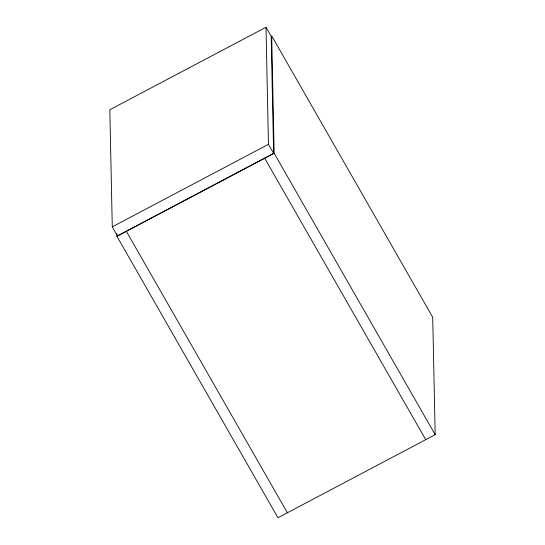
<?xml version="1.0" encoding="UTF-8"?>
<svg xmlns="http://www.w3.org/2000/svg" width="545" height="545" viewBox="0 0 545 545"><rect width="100%" height="100%" fill="white"/><g stroke="black" fill="none" stroke-linecap="round" stroke-linejoin="round"><path stroke-width="0.82" d="M266.001 27.25L109.824 109.749L112.277 226.836L117.454 235.876L273.624 153.377L271.172 36.297L266.001 27.25L268.453 144.33L273.624 153.377M112.277 226.836L268.453 144.33M116.937 236.326L274.155 153.268L271.696 35.854L432.716 317.279L435.176 434.692L277.95 517.75L116.937 236.326L116.882 233.771M274.155 153.268L435.176 434.692M264.72 158.254L425.74 439.679M126.365 231.339L287.385 512.77"/></g></svg>
